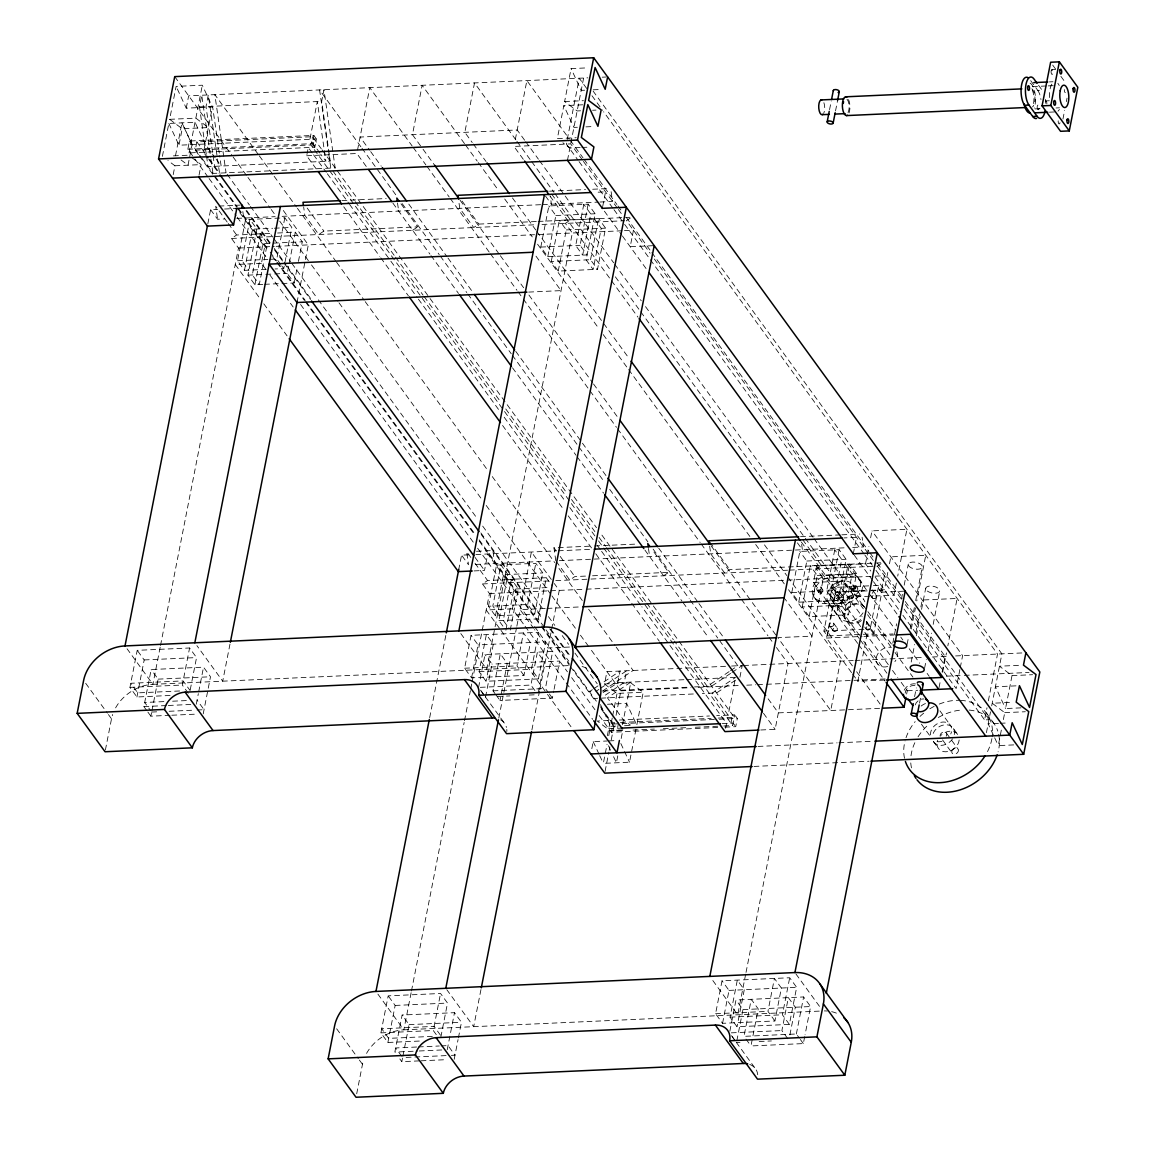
<?xml version="1.0" encoding="UTF-8"?>
<svg xmlns="http://www.w3.org/2000/svg" width="1155" height="1155" viewBox="0 0 1155 1155"><rect width="100%" height="100%" fill="white"/><g stroke="black" fill="none" stroke-linecap="round" stroke-linejoin="round"><path stroke-width="0.75" stroke-dasharray="5 3.75" d="M162.393 156.358L168.847 123.441L195.036 122.257L205.157 144.029L215.148 157.787M169.655 119.326L195.845 118.142L208.391 127.57L182.201 128.739L169.655 119.326L176.123 86.394L202.313 85.21L212.419 106.982L186.244 108.166L176.123 86.394M175.488 155.781L181.941 122.849L192.235 144.606M173.207 174.607L174.939 165.786L167.966 160.545M190.445 152.85L314.824 147.248L316.441 139.019L178.967 145.212L182.201 128.739M186.244 108.166L188.655 95.822L587.837 77.833M208.059 177.105L187.832 149.255L189.449 141.026L313.828 135.409L316.441 139.019M195.036 122.257L188.583 155.189L172.211 155.925M195.845 118.142L202.313 85.21M206.283 154.322L199.469 106.866L201.75 95.23L210.686 157.412M198.429 154.525L195.253 150.15L196.87 141.921L312.514 136.709L321.249 148.735M199.035 175.185L201.114 164.602L191.369 157.282M207.828 223.781L210.6 209.661L217.761 209.329M105.394 750.014L111.515 718.829A38.144 29.871 -36 0 1 112.656 714.512M170.088 695.483L136.925 696.985L129.952 687.384L137.214 650.337L189.579 647.984L196.552 657.585L189.637 692.856M136.925 696.985L144.187 659.938L137.214 650.337M146.873 710.686L143.884 706.586L151.161 669.539L203.525 667.171L210.499 676.772L203.237 713.819M160.17 647.233L152.893 684.323A38.144 29.871 -36 0 0 115.067 708.852M160.516 645.472L238.479 248.051L231.505 238.45L236.616 235.014L262.791 233.83L257.695 237.266M266.285 269.36L244.456 270.357L237.497 260.756L245.567 219.594L284.837 217.819L291.811 227.42L283.74 268.581L275.005 268.971M170.059 715.306L150.857 716.172L151.55 712.649M151.897 710.888L158.134 679.14L151.161 669.539M244.456 270.357L252.541 229.195L272.609 228.286M262.777 284.39L254.923 284.751L247.95 275.15L256.901 228.993L249.928 219.392L241.857 260.554L248.83 270.155M254.923 284.751L262.993 243.59L302.278 241.814L297.903 264.105M265.664 269.144L261.434 263.326L264.668 246.867L238.767 211.221M188.294 693.245L182.317 685.031L189.579 647.984M280.752 264.466L276.767 258.98L284.837 217.819M196.263 704.218L198.342 693.635M198.689 691.874L203.525 667.171M316.196 168.89L306.667 155.766L308.284 147.537L312.514 153.37M594.897 535.92L310.897 144.953L312.514 136.709M314.824 147.248L312.211 143.653L313.828 135.409M264.524 284.318L294.193 282.975L287.22 273.374L295.305 232.227L273.879 233.18M312.644 147.349L314.261 139.12M206.528 156.084L208.044 166.623L330.243 161.123L321.668 101.366L323.949 89.729L332.871 151.911M294.193 282.975L297.557 265.823M229.989 644.086L222.713 681.176L196.899 645.631M297.008 302.523L308.313 244.903L282.412 209.257M357.53 150.049L369.773 87.665L412.133 145.963M515.318 139.51L526.882 80.576L569.242 138.889M429.674 717.659L445.96 634.644M458.651 569.978L461.567 555.151L474.099 554.588M356.693 1093.785L362.482 1064.318A38.144 29.871 -36 0 1 363.623 1060.016M419.308 1041.059L387.878 1042.474L380.905 1032.888L388.181 995.841L440.546 993.488L447.519 1003.074L440.604 1038.359M582.669 104.802L563.813 105.654L557.345 138.571L576.215 137.719M580.59 110.793L577.154 110.952L564.622 101.525L571.075 68.607L588.227 67.827M588.155 204.161L580.084 245.322L587.058 254.923L547.773 256.684L540.8 247.083L548.87 205.936L588.155 204.161L595.128 213.762L586.177 259.918L593.15 269.505L601.221 228.358L594.248 218.757M387.878 1042.474L395.154 1005.442L388.181 995.841M523.951 675.473L516.992 665.872L523.446 632.94L530.419 642.541L523.951 675.473L471.587 677.826L464.613 668.225L471.081 635.308L538.721 632.261L531.459 669.294L538.418 678.895L486.053 681.262L479.08 671.661L486.356 634.615L493.315 644.216L486.053 681.262M474.041 570.917L484.508 570.44L487.742 553.981L515.635 592.356L512.401 608.829L524.024 624.826M547.773 256.684L555.844 215.523L548.87 205.936M567.466 160.343L583.622 78.02L585.729 80.937M458.405 1037.869L461.466 1022.276L454.493 1012.675L402.128 1015.028L394.851 1052.075L417.547 1051.05M551.253 261.492L559.338 220.331L598.608 218.555L605.581 228.156L597.51 269.317L558.226 271.079L551.253 261.492L590.537 259.716L597.51 269.317M471.587 677.826L478.04 644.894L471.081 635.308M411.122 992.737L403.846 1029.827A38.144 29.871 -36 0 0 365.341 1055.742M411.469 990.961L464.151 722.481M464.498 720.72L470.388 690.69M470.735 688.929L471.774 683.63M472.121 681.854L489.446 593.54L482.472 583.939L487.569 580.517L513.758 579.334L508.662 582.77M488.45 606.245L496.535 565.098L535.805 563.322L542.778 572.923L534.707 614.085L495.423 615.846L488.45 606.245L527.734 604.484L534.707 614.085M419.279 1060.882L401.825 1061.676L402.518 1058.153M402.864 1056.377L409.087 1024.629L402.128 1015.028M558.226 271.079L566.311 229.917L559.338 220.331M478.56 687.427L485.013 654.495L552.668 651.449L545.391 688.495L548.38 692.61M495.423 615.846L503.508 574.685L542.778 572.923M502.901 626.126L498.917 620.639L507.868 574.497L500.895 564.896L492.824 606.057L499.797 615.644M485.533 697.028L491.987 664.096L485.013 654.495M495.019 693.592L493.026 690.849L500.288 653.817L507.262 663.403L500 700.45L552.364 698.096L553.75 691.037M505.89 630.24L513.961 589.079L549.751 587.476M510.25 630.053L518.321 588.891L511.347 579.29L503.277 620.452L509.254 628.681M436.272 1034.635L433.284 1030.52L440.546 993.488M498.816 718.049L516.487 627.959M516.834 626.198L531.387 552.003L551.31 579.435M590.537 259.716L598.608 218.555M602.65 206.687L605.552 191.86L594.767 192.351M527.734 604.484L535.805 563.322M447.23 1049.722L454.493 1012.675M544.164 627.107L538.187 618.878L546.272 577.717L506.987 579.492M454.189 1059.323L458.059 1039.601M534.909 690.546L530.925 685.059L537.393 652.142L544.366 661.743L538.244 692.928M538.418 678.895L545.694 641.848L478.04 644.894M480.956 989.59L473.68 1026.679L446.826 989.705M531.892 729.931L539.515 691.08M539.861 689.318L559.265 590.393L554.299 583.549M554.097 689.275L559.641 661.05L491.987 664.096M591.822 748.671L593.208 741.611L607.169 740.99M607.458 704.261L626.66 703.395L636.78 725.167L643.234 692.235L617.044 693.419L604.513 683.991L606.938 671.647L726.206 666.276M607.342 735.735L610.331 720.446L597.251 721.038L609.782 730.465L622.877 729.873L620.841 740.268M603.127 692.538L617.737 682.692L620.033 671.055L599.618 684.785M635.972 729.281L629.504 762.199L603.329 763.383L607.068 744.325M608.757 735.663L609.782 730.465M615.832 726.105L610.591 726.336L612.294 717.674M612.626 715.941L617.044 693.419M717.688 727.491L611.341 732.284L612.944 724.041L600.34 706.687M605.076 771.41L608.844 752.136M609.19 750.389L609.883 746.881M611.255 739.879L614.691 722.366M616.063 715.364L620.87 690.834L589.988 648.316M622.343 730.538L617.015 730.783L618.618 722.554M622.458 724.791L630.832 682.114L607.443 697.851L623.426 719.854L630.399 725.095M617.781 755.861L616.409 762.791L612.8 755.024M829.564 109.638L831.282 100.904M835.527 110.952L837.577 100.471M725.585 728.314L726.553 723.377L641.834 606.75M734.898 680.829L728.17 715.133L712.187 693.13L735.576 677.393M730.913 723.174L732.53 714.945M739.936 677.191L742.217 665.554L727.982 666.19M723.766 725.975L732.66 725.571L734.71 714.844L716.692 715.652M724.892 727.159L735.721 726.668L737.323 718.439L734.71 714.844M839.122 549.665L831.037 590.811L838.01 600.412L798.74 602.188L791.767 592.587L799.838 551.426L839.122 549.665L846.095 559.251L837.13 605.408L844.103 615.009L852.188 573.847L845.215 564.246M774.918 1020.962L767.945 1011.376L774.413 978.444L781.386 988.045L774.918 1020.962L722.554 1023.33L715.58 1013.729L722.034 980.797L789.688 977.751L796.661 987.352L789.385 1024.398L737.02 1026.752L730.047 1017.151L737.309 980.119L744.282 989.705L737.02 1026.752M798.74 602.188L806.811 561.027L799.838 551.426M760.784 729.989L775.12 729.339L788.042 663.49L776.405 647.45M802.22 606.981L810.305 565.82L849.575 564.059L856.548 573.66L848.477 614.807L809.193 616.582L802.22 606.981L841.504 605.22L848.477 614.807M722.554 1023.33L729.007 990.398L722.034 980.797M857.674 643.378L813.423 582.452L816.643 565.993L865.528 563.784L870.798 571.046M809.193 616.582L817.264 575.421L810.305 565.82M729.859 1031.184L735.98 999.999L803.62 996.953L810.593 1006.539L805.064 1034.764M745.682 974.156L737.713 1014.783L711.884 979.238M746.029 972.394L823.298 578.511L816.34 568.91L821.436 565.474L801.57 538.115M736.832 1040.785L742.954 1009.6L735.98 999.999M873.397 585.643L878.738 585.412L882.218 590.205L873.671 633.835L827.399 635.914L823.919 631.121L832.481 587.491L871.621 585.729M851.567 672.614L826.475 638.065L835.513 591.966L866.943 590.552M827.399 635.914L835.96 592.284L832.481 587.491M804.717 1036.526L803.331 1043.586L750.967 1045.954L758.229 1008.907L751.255 999.306L743.993 1036.353L796.358 1033.985L799.347 1038.1M869.542 596.24L841.605 597.496L848.073 564.578L868.098 592.14M841.504 605.22L849.575 564.059M853.285 553.823L856.519 537.364L843.944 537.927M865.528 563.784L868.935 546.459M870.625 537.797L871.982 530.867L906.906 529.293L897.724 576.085M789.385 1024.398L782.411 1014.797L789.688 977.751M787.869 1038.793L781.892 1030.563L788.345 997.631L795.319 1007.232L789.197 1038.432M884.586 680.05L857.847 681.248L866.885 635.149L893.075 633.965M873.671 633.835L870.177 629.027L878.738 585.412M796.358 1033.985L803.62 996.953M887.791 572.432L884.398 589.757L868.69 590.465M889.494 563.77L890.851 556.84L925.761 555.266L916.81 600.918M896.367 583.015L893.984 595.143L871.289 596.168M892.801 643.118L896.598 623.801M901.42 599.228L902.445 593.959M904.177 585.181L908.306 564.102M907.094 644.461L908.48 637.43M910.198 628.652L914.341 607.573M915.713 600.557L922.253 567.192A7.147 3.407 11.1 0 0 912.667 562.052A7.147 3.407 11.1 0 0 910.92 567.697A7.147 3.407 11.1 0 0 922.253 567.192M911.295 629.013L915.439 607.949M915.771 632.954L919.51 613.883M920.867 606.952L922.224 600.023L957.134 598.449L947.836 645.862M911.223 662.032L914.659 644.476M916.391 635.683L920.174 616.366M921.56 609.349L925.689 588.27M906.632 694.04L907.281 690.748L898.85 679.154M914.601 696.624L916.319 687.889M924.577 668.269L926.296 659.491M928.014 650.713L931.464 633.142M933.182 624.364L939.737 590.999M919.524 703.178L920.564 697.938M939.044 687.6L940.401 680.67M942.105 672.008L945.151 656.415L902.806 598.102M942.668 672.21L946.465 652.893M1062.947 119.081L1064.65 110.346M1066.368 101.626L1067.047 98.132M959.892 669.496L956.152 688.553L900.077 611.356M960.238 667.749L962.62 655.621L871.982 530.867M905.318 604.541L988.969 719.709L984.609 719.912L986.991 707.77M988.348 700.84L997.53 654.048L603.603 111.746M986.428 732.645L990.514 711.827M991.697 705.849L1001.89 653.86L593.15 91.144M1013.715 744.903L998.281 745.596L1001.688 728.271M1003.377 719.594L1004.735 712.664L992.203 703.251L1012.776 702.312M1020.977 707.856L1005.543 708.549L1012.011 675.632L999.465 666.204L1021.756 665.193M954.261 734.58L954.492 733.569A11.925 9.341 -36 0 0 944.371 724.864A11.925 9.341 -36 0 0 932.374 736.558M400.987 203.829L417.72 226.856L323.891 231.087L318.794 234.523L304.848 215.321L303.678 207.178M412.624 230.293L417.72 226.856M536.324 221.515L478.82 224.099L473.723 227.535L459.777 208.348L458.376 198.573M630.298 218.078L626.472 220.663L650.121 253.219M585.484 576.1L574.858 576.576L569.762 580.012L556.811 562.196M663.591 575.782L668.687 572.36L651.954 549.318M880.731 562.803L729.787 569.603L724.69 573.039L710.744 553.837L709.343 544.063M592.342 689.694L589.425 691.657L592.688 691.513M593.8 688.712L598.16 685.767M595.966 691.354L598.882 689.405M600.34 688.423L626.573 670.766L624.292 682.403L603.82 696.176M602.52 691.065L633.113 670.463L616.178 647.147M789.385 570.122L877.439 566.152L882.536 562.716M729.108 671.633L707.25 686.344L674.376 641.097M730.566 670.651L737.857 665.742L718.8 639.509M730.566 673.394L711.624 686.157L692.047 687.037M732.025 672.412L742.217 665.554M735.547 680.151L716.548 692.942L702.312 693.577M602.231 77.183L605.826 77.024M199.469 106.866L321.668 101.366M584.632 90.22L581.196 90.379L571.075 68.607M593.194 89.83L601.769 89.44M1051.902 69.632L1055.396 69.473M564.622 101.525L583.477 100.687M1049.462 81.904L1052.956 81.745M1032.483 86.596L1046.459 85.961M1048.206 85.889L1055.179 85.571M592.587 110.259L596.023 110.1M1030.693 80.648L1037.782 90.408L1042.142 90.206L1038.1 84.633M1045.809 100.904L1049.303 100.745M577.356 127.267L573.934 127.411L563.813 105.654M585.932 126.877L594.507 126.487M1035.039 108.902L1040.28 108.671M1055.988 107.964L1059.482 107.805M187.832 149.255L312.211 143.653M195.253 150.15L310.897 144.953M1049.491 112.179L1056.464 111.862M306.667 155.766L356.852 153.514L367.449 168.096M174.939 165.786L201.114 164.602M580.171 147.537L569.891 147.999L562.918 142.758M581.889 147.45L588.747 147.147M202.053 158.365L212.982 173.409L335.167 167.908L333.131 153.687M218.974 206.081L240.24 205.114M341.923 200.537L386.189 198.545M549.563 191.181L585.498 189.564M592.688 189.247L608.858 188.51M224.561 209.026L236.775 208.478M210.6 209.661L217.573 219.248L224.546 218.945M236.775 218.382L275.179 216.664M282.152 216.346L540.641 204.695M542.446 204.623L598.146 202.111M599.95 202.024L612.525 201.461L611.125 191.687M274.356 228.214L291.811 227.42M555.844 215.523L595.128 213.762M256.02 233.989L272.609 233.238M538.129 221.428L629.778 217.299M231.505 238.45L534.823 224.792M542.013 224.46L624.667 220.735M566.311 229.917L605.581 228.156M238.479 248.051L274.284 246.434M276.074 246.347L622.66 230.74M624.451 230.654L633.445 230.249L630.211 246.722L654.206 245.64M237.497 260.756L267.845 259.384M269.635 259.312L276.767 258.98M540.8 247.083L580.084 245.322M261.434 263.326L235.245 264.509L259.572 297.99M247.95 275.15L264.538 274.399M265.809 274.341L273.259 274.009M274.731 273.937L287.22 273.374M528.701 292.085L561.041 290.627L535.213 255.082M476.481 551.282L492.853 550.545L494.715 563.568M555.815 560.825L553.938 547.788L592.89 546.041M594.666 545.954L637.156 544.048M800.516 536.685L840.06 534.895M841.851 534.823L859.825 534.014M475.889 554.515L556.537 550.877M558.327 550.791L592.457 549.26M475.514 564.434L554.068 560.897M559.352 560.666L845.518 547.773M852.708 547.441L863.492 546.965L862.092 537.191M806.811 561.027L846.095 559.251M592.558 575.782L668.687 572.36M482.472 583.939L552.307 580.806M555.786 580.647L589.238 579.131M590.999 579.059L787.58 570.209M817.264 575.421L856.548 573.66M828.814 575.219L849.084 574.309A15.073 11.795 -36 0 1 860.504 586.61A15.073 11.795 -36 0 1 844.146 600.311L823.717 601.235A15.073 11.795 -36 0 1 812.485 588.848A15.073 11.795 -36 0 1 828.814 575.219L830.561 577.63L850.831 576.706A15.073 11.795 -36 0 1 862.236 589.021A15.073 11.795 -36 0 1 845.879 602.722L825.464 603.632A15.073 11.795 -36 0 1 814.217 591.245A15.073 11.795 -36 0 1 830.561 577.63M489.446 593.54L584.416 589.267M586.22 589.18L873.628 576.244M875.418 576.157L884.398 575.753L881.178 592.212L905.174 591.129M813.423 582.452L844.839 581.037L814.087 538.706M791.767 592.587L831.037 590.811M835.96 592.284L882.218 590.205M512.401 608.829L486.212 610.013L499.942 628.912M545.232 608.497L520.082 609.638L533.509 628.118M547.022 608.411L581.153 606.88M498.917 620.639L538.187 618.878M144.187 659.938L196.552 657.585M823.919 631.121L870.177 629.027M569.516 647.045L547.961 648.013L534.534 629.533M826.475 638.065L862.121 636.448M863.911 636.376L894.215 635.005M158.134 679.14L210.499 676.772M464.613 668.225L516.992 665.872M568.303 665.612L152.893 684.323L127.064 648.778M129.952 687.384L182.317 685.031M479.08 671.661L531.459 669.294M179.617 690.979L137.719 692.87L130.76 683.269L183.125 680.916L190.099 690.502M743.589 665.497L853.271 660.544M855.075 660.472L924.217 657.354M932.388 656.993L948.645 656.257M955.633 655.939L1024.182 652.849M163.894 701.605L144.693 702.457L150.67 710.686M172.629 701.201L188.337 700.493M480.307 687.341L530.925 685.059M617.737 682.692L684.785 679.674M686.561 679.602L734.594 677.436M604.513 683.991L630.702 682.822L643.234 692.235M143.884 706.586L166.58 705.561M168.327 705.474L194.516 704.305M493.026 690.849L545.391 688.495M603.083 691.037L690.271 687.11M151.666 712.058L158.654 711.74M169.121 711.278L195.311 710.094M197.057 710.022L204.045 709.704L197.072 700.103M497.747 696.465L509.961 695.916M529.178 695.05L537.898 694.66M620.87 690.834L691.008 687.687M698.198 687.355L739.547 685.493M746.751 685.175L755.731 684.771M757.536 684.684L764.726 684.366M766.53 684.28L885.192 678.938M946.335 676.18L962.519 675.458M964.309 675.372L1029.047 672.455M1012.011 675.632L1032.584 674.693M171.806 715.234L197.996 714.05M594.349 698.443L597.626 698.299M600.903 698.154L695.195 693.895M907.281 690.748L917.749 690.286M1016.01 685.853L995.437 686.777L1005.543 708.549M619.354 720.041L709.473 715.985M879.605 708.318L778.355 712.88L766.703 696.84M620.408 722.467L711.148 718.381M718.266 718.064L734.277 717.342L600.282 532.874M612.944 724.041L620.163 723.723M621.968 723.636L717.5 719.334M719.305 719.262L737.323 718.439M624.552 725.715L631.54 725.398M608.714 728.675L621.809 728.083M722.279 723.564L733.093 723.073L735.721 726.668M1004.735 712.664L1025.322 711.74M633.027 730.061L654.38 729.094M663.273 728.704L686.402 727.664M695.296 727.26L721.99 726.047M608.916 740.904L615.904 740.6M998.454 723.362L988.16 723.824L993.95 736.269M1000.172 723.29L1008.734 722.9M758.012 746.433L837.13 742.867M838.92 742.781L873.093 741.25M753.97 766.429L869.051 761.246M395.154 1005.442L447.519 1003.074M729.007 990.398L796.661 987.352M409.087 1024.629L461.466 1022.276M742.954 1009.6L810.593 1006.539M715.58 1013.729L767.945 1011.376M819.27 1011.116L403.846 1029.827L376.992 992.852M380.905 1032.888L433.284 1030.52M730.047 1017.151L782.411 1014.797M432.331 1036.396L388.686 1038.359L381.713 1028.773L434.092 1026.405L441.066 1036.006M416.609 1047.022L395.66 1047.96L401.637 1056.19M418.355 1046.935L439.304 1045.997M441.051 1045.91L448.039 1045.607L454.998 1055.194L448.025 1055.511M731.274 1032.844L781.892 1030.563M419.294 1050.978L445.484 1049.794M406.127 1057.403L446.278 1055.598M736.486 1042.517L739.98 1042.359M759.182 1041.492L771.41 1040.944M421.026 1060.81L447.216 1059.626M181.061 159.968L188.02 165.194L192.062 144.62L181.941 122.849M610.331 720.446L615.904 724.633M1052.681 65.055L1055.757 69.3M1060.896 76.36L1066.022 83.42M586.682 88.444L579.261 78.222L566.34 144.072L578.005 160.126M591.966 95.721L602.578 110.331M986.226 712.866L993.199 722.467M570.296 140.347L583.001 157.845M584.069 159.303L616.885 204.493M617.954 205.951L622.184 211.784M626.429 217.616L650.785 251.14M651.839 252.599L868.921 551.455M869.975 552.913L873.151 557.288M877.381 563.106L901.737 596.644M582.351 159.91L570.7 143.884L513.961 146.44L523.504 159.578M583.405 161.368L617.29 208.016M618.344 209.474L622.588 215.306M654.351 259.052L869.311 554.977M870.379 556.436L873.555 560.81M877.439 566.152L901.088 598.709M579.045 161.57L612.987 208.304M613.984 209.676L623.599 222.901M624.653 224.359L864.287 554.27M864.951 555.18L872.357 565.373M875.952 570.325L899.889 603.285M904.134 609.118L984.609 719.912M875.014 576.85L899.254 610.215M604.397 211.177L621.953 235.346M622.531 236.154L646.887 269.678M854.325 555.252L872.906 580.835M873.498 581.644L897.854 615.182M872.877 590.422L876.356 595.215M859.161 578.857L860.894 581.254M870.841 595.72L872.574 598.131M869.152 593.583L895.486 629.865M900.756 637.112L902.864 640.014M909.187 648.72L919.726 663.23M927.104 673.379L929.212 676.281M849.084 574.309L850.831 576.706M855.754 585.527L857.486 587.938M852.895 584.69L863.363 599.084M851.971 588.444L853.718 590.84M953.481 728.675L958.145 735.1A11.925 9.341 -36 0 0 940.95 735.345M891.4 644.028L864.214 606.592A11.449 8.966 -36 0 0 849.401 607.256A11.449 8.966 -36 0 0 846.658 621.231L859.205 638.498M939.953 710.874L949.915 724.575M849.459 586.697L863.406 605.899M524.615 140.188L517.195 129.966L360.086 137.055L369.614 150.164M525.684 141.646L538.403 159.173M539.457 160.632L613.68 262.806M614.749 264.264L641.256 300.762M645.501 306.609L813.033 537.248M845.402 584.156L863.348 608.858M867.564 614.677L890.794 646.656M895.01 652.46L912.955 677.177M866.669 621.635L870.163 626.429M515.809 139.798L474.517 82.943L464.83 132.334L472.236 142.541M516.877 141.257L530.636 160.198M531.69 161.657L553.938 192.279M554.992 193.737L611.111 270.992M615.355 276.825L639.711 310.363M640.765 311.821L862.078 616.496M866.308 622.328L890.664 655.852M946.436 733.122L950.666 738.94M951.72 740.398L958.073 749.147M551.642 194.069L570.469 219.97L565.373 223.406L572.346 233.007L486.746 669.294L459.892 632.319M839.642 591.836L843.121 596.644M864.763 627.078L866.495 629.475M844.146 600.311L845.879 602.722M550.011 196.061L610.461 279.279M611.515 280.737L638.022 317.221M801.325 542.027L841.605 597.496M816.643 565.993L860.908 626.92M864.792 632.276L888.311 664.645M892.526 670.449L897.796 677.696M942.552 739.922L952.081 753.031M835.989 594.897L839.468 599.69M545.449 195.989L551.426 204.218L550.256 196.076M797.412 542.864L802.393 549.708L801.224 541.565M830.979 596.182L859.479 635.423M863.709 641.227L886.925 673.206M832.279 601.033L846.225 620.221M860.244 639.942L878.031 664.414M921.401 724.127L930.367 736.471M933.384 741.452L938.062 747.891M820.772 587.029L822.519 589.44M828.842 603.04L839.295 617.434M858.728 644.837L885.077 681.104M817.119 590.09L818.866 592.486M823.717 601.235L825.464 603.632M833.506 623.123L836.985 627.916M813.77 596.644L815.517 599.041M829.853 626.169L833.333 630.977M473.29 144L485.995 161.483M512.474 197.938L535.776 230.004M536.83 231.462L628.955 358.295M764.495 544.886L786.743 575.508M787.797 576.966L852.39 665.886M856.62 671.719L880.976 705.243M852.607 674.044L857.847 681.248M464.498 143.61L422.138 85.297L412.451 134.687L421.979 147.811M465.566 145.068L477.203 161.108M478.271 162.566L498.382 190.257M504.735 199.007L532.267 236.905M537.566 244.196L598.983 328.756M603.213 334.589L627.569 368.113M628.638 369.571L750.404 537.219M755.702 544.51L784.288 583.867M788.533 589.7L840.421 661.122L830.734 710.513L777.777 637.632L811.994 636.131L785.155 599.156M462.087 201.071L478.82 224.099M709.921 542.244L729.787 569.603M423.048 149.269L434.684 165.309M460.109 200.291L499.292 254.23M500.346 255.688L523.634 287.754M528.932 295.045L592.472 382.522M593.526 383.98L617.882 417.504M711.076 545.795L751.313 601.178M752.367 602.636L776.723 636.174M413.187 147.421L425.892 164.92M426.96 166.378L449.194 197M450.248 198.458L489.431 252.396M490.485 253.84L516.964 290.295M518.018 291.753L522.262 297.586M523.316 299.044L588.963 389.423M590.032 390.881L616.496 427.321M617.564 428.779L700.161 542.489M701.215 543.947L740.398 597.886M741.452 599.344L767.931 635.784M768.985 637.242L772.161 641.617M370.668 151.623L381.265 166.205M408.798 204.103L446.913 256.583M447.967 258.041L473.391 293.038M515.751 351.351L581.398 441.73M582.452 443.188L606.808 476.712M658.697 548.149L697.88 602.087M698.934 603.545L724.358 638.527M360.88 146.772L319.589 89.917L328.511 152.114M361.948 148.23L396.887 196.336M402.185 203.626L439.247 254.649M440.3 256.107L466.779 292.547M467.833 294.005L511.246 353.776M512.315 355.235L577.962 445.628M579.016 447.086L604.44 482.068M609.725 489.359L647.854 541.839M653.138 549.13L689.145 598.694M690.214 600.152L717.746 638.051M392.859 203.078L429.92 254.1M430.974 255.558L458.506 293.457M512.517 367.81L576.056 455.272M577.11 456.73L603.589 493.185M644.88 550.04L681.941 601.062M682.995 602.52L708.419 637.502M763.484 713.299L775.12 729.339M322.057 149.847L596.514 527.691M319.892 153.066L309.901 139.307L317.307 101.568L325.883 161.31L320.888 154.438M332.929 171.027L354.137 200.219M355.206 201.677L394.433 255.688M395.501 257.146L423.062 295.103M424.13 296.561L500.476 401.68M505.775 408.971L567.278 493.647M571.523 499.494L594.854 531.603M599.099 537.436L605.451 546.2M606.519 547.658L645.746 601.683M646.814 603.141L673.322 639.639M598.55 540.944L732.66 725.571M313.568 154.828L326.288 172.326M327.341 173.784L348.521 202.934M349.575 204.392L389.812 259.788M390.881 261.247L417.345 297.701M418.413 299.145L499.942 411.397M504.186 417.229L565.604 501.79M569.834 507.623L593.136 539.688M597.366 545.521L600.542 549.896M601.596 551.354L640.78 605.292M343.728 206.803L379.735 256.367M380.789 257.825L408.321 295.723M502.569 425.459L563.986 510.019M568.217 515.852L591.519 547.918M595.749 553.75L630.702 601.856M631.756 603.314L659.288 641.213M307.158 208.044L323.891 231.087M553.938 547.788L556.031 550.675M560.218 556.421L574.858 576.576M258.258 154.409L214.844 94.638L226.062 172.817M259.326 155.867L273.085 174.809M274.139 176.267L296.387 206.889M297.441 208.348L335.556 260.828M336.625 262.286L364.157 300.185M365.211 301.643L488.045 470.749M492.275 476.582L554.761 562.586M558.991 568.419L582.293 600.499M588.646 609.234L615.11 645.688M295.305 232.227L302.278 241.814M546.272 577.717L552.234 585.946M174.723 76.62L232.083 155.593M233.137 157.051L246.896 175.993M247.964 177.451L270.198 208.073M271.252 209.531L275.496 215.35M279.727 221.183L310.435 263.47M311.489 264.928L337.967 301.368M339.021 302.827L481.981 499.624M486.212 505.457L550.805 594.377M551.873 595.836L576.23 629.374M580.46 635.207L588.935 646.858M216.144 159.159L221.139 166.031L219.623 155.492M227.131 174.275L249.393 204.94M250.462 206.399L272.724 237.049M273.793 238.507L290.757 261.867M291.811 263.326L317.264 298.365M318.318 299.824L477.39 518.797M482.689 526.102L544.193 610.778M548.437 616.611L554.79 625.375M562.225 635.597L568.578 644.346M574.945 653.109L597.207 683.76M196.87 141.921L208.521 157.975M209.589 159.433L219.522 173.12L208.304 94.927L206.009 106.578L212.823 154.019M246.665 210.484L273.158 246.968M274.226 248.426L285.877 264.466M286.945 265.924L311.316 299.477M480.87 532.903L542.33 617.506M550.805 629.186L569.877 655.448M207.683 157.961L203.54 152.258L212.563 106.274L219.378 153.731M208.723 159.39L219.089 173.654M246.058 210.802L270.212 244.052M274.457 249.884L282.932 261.564M284 263.022L310.507 299.506M481.187 534.491L542.359 618.705M549.78 628.912L569.906 656.632M281.748 265.838L283.74 268.581M546.026 629.908L568.751 661.194M795.954 973.983L819.718 1006.684M189.449 141.026L201.057 156.993M215.09 176.325L237.367 206.99M238.421 208.449L269.173 250.779M270.241 252.238L276.608 261.001M277.662 262.459L305.238 300.416M306.292 301.874L474.893 533.985M479.137 539.833L540.641 624.509M541.709 625.967L569.271 663.923M573.515 669.756L596.355 701.186M199.483 155.997L213.271 174.954M214.325 176.412L236.573 207.048M237.641 208.506L268.364 250.823M272.609 256.655L275.785 261.03M276.853 262.488L304.4 300.416M305.454 301.874L475.008 535.299M479.253 541.132L540.713 625.75M541.767 627.208L569.328 665.136M570.382 666.594L595.821 701.605M601.12 708.896L617.015 730.783M209.098 178.534L236.111 215.711M237.15 217.154L266.661 257.782M300.589 304.487L473.391 542.374M477.636 548.206L533.509 625.129M534.563 626.588L567.408 671.806M571.638 677.639L594.955 709.719M599.185 715.551L611.341 732.284M269.895 274.977L293.153 306.999M474.994 557.345L484.508 570.44M525.077 626.27L592.674 719.334M227.203 222.063L215.696 206.225L217.573 219.248M228.242 223.493L236.616 235.014M470.85 557.475L466.663 551.715L468.526 564.752L461.567 555.151M475.023 563.236L487.569 580.517M549.376 693.982L552.364 698.096M800.343 1039.471L803.331 1043.586M263.802 303.808L287.061 335.831M500.996 630.37L546.416 692.885M547.484 694.343L572.822 729.238M496.015 694.964L500 700.45M745.986 1039.096L750.967 1045.954M480.552 690.17L484.537 695.657M731.519 1035.66L735.504 1041.146M481.159 691.109L484.263 695.368M485.288 696.797L504.923 723.81M732.126 1036.598L735.23 1040.872M736.255 1042.286L755.875 1069.299M147.869 712.058L150.857 716.172M399.832 1058.933L401.825 1061.676M85.687 683.284L107.386 713.14M108.411 714.555L111.515 718.829M336.654 1028.773L358.339 1058.63M359.378 1060.059L362.482 1064.318M994.672 737.814L998.281 745.596M620.841 743.546L629.504 762.199M600.47 704.579L610.591 726.336M608.468 745.697L612.078 753.464M593.208 741.611L598.983 754.056M599.705 755.615L603.329 763.383M168.847 123.441L178.967 145.212M648.475 548.452L649.644 556.595M397.508 202.948L398.677 211.091M328.771 153.889L330.806 168.096M242.824 211.553L243.748 218.078M213.083 155.781L214.599 166.334M210.932 159.188L212.982 173.409M904.192 690.17A9.399 7.363 -36 0 1 915.843 683.962M915.222 704.897A7.435 5.818 -36 0 1 923.885 698.919M905.159 693.144A7.435 5.818 -36 0 1 915.771 685.825M860.72 619.571A11.204 8.778 -36 0 1 845.734 619.629A11.204 8.778 -36 0 1 850.484 605.408A11.204 8.778 -36 0 1 864.647 607.819M866.279 621.318A2.382 1.862 -36 0 1 866.106 624.537M863.045 612.829A15.131 11.853 -36 0 1 841.028 619.123A15.131 11.853 -36 0 1 844.363 598.68A15.131 11.853 -36 0 1 864.85 601.813M872.039 589.887A2.382 1.862 -36 0 1 872.141 593.338M896.843 651.752A11.449 8.966 -36 0 1 894.908 661.627M887.646 666.522A11.449 8.966 -36 0 1 876.327 657.57A11.449 8.966 -36 0 1 891.386 647.435M861.471 620.567A11.449 8.966 -36 0 1 846.658 621.231M1032.296 90.061A11.204 4.49 87.4 0 1 1032.873 105.899M1060.016 122.719A2.382 0.953 87.4 0 1 1058.731 123.585A2.382 0.953 87.4 0 1 1058.269 120.322M1065.358 92.617A2.382 0.953 87.4 0 1 1064.333 89.614M1045.347 101.221A2.382 0.953 87.4 0 1 1046.416 101.409A2.382 0.953 87.4 0 1 1046.849 103.907M1030.116 83.16A15.131 6.064 87.4 0 1 1034.288 108.065M1049.563 97.54A15.131 6.064 87.4 0 1 1053.172 82.38M1057.836 83.304A15.131 6.064 87.4 0 1 1059.222 85.542M1059.366 109.451A15.131 6.064 87.4 0 1 1057.994 111.14M1031.848 88.805A9.399 3.768 87.4 0 1 1034.967 97.901A9.399 3.768 87.4 0 1 1032.498 106.939M848.579 99.59A9.399 3.768 87.4 0 1 849.055 112.872M823.89 102.708A7.435 2.974 87.4 0 1 823.775 113.147M847.005 99.301A7.435 2.974 87.4 0 1 849.127 106.116A7.435 2.974 87.4 0 1 847.582 113.031M1037.941 109.696A2.382 0.953 87.4 0 1 1037.334 105.971A2.382 0.953 87.4 0 1 1038.908 106.173A2.382 0.953 87.4 0 1 1038.432 109.768M1037.782 90.408A15.073 6.035 87.4 0 1 1040.973 99.575M1045.333 99.388A15.073 6.035 87.4 0 1 1045.694 103.3M998.671 734.32A47.687 37.335 -36 0 1 998.108 751.804M911.483 767.858A47.687 37.335 -36 0 1 910.761 762.791M910.992 755.76A47.687 37.335 -36 0 1 914.832 742.723M918.052 736.818A47.687 37.335 -36 0 1 928.23 724.849M938.293 717.515A47.687 37.335 -36 0 1 962.736 709.95M969.146 710.065A47.687 37.335 -36 0 1 997.79 731.101M960.585 700.349A47.687 37.335 -36 0 1 992.188 736.818M991.914 738.623A47.687 37.335 -36 0 1 986.846 752.843M904.509 758.272A47.687 37.335 -36 0 1 905.087 740.788M906.011 737.713A47.687 37.335 -36 0 1 915.164 721.601M919.958 716.461A47.687 37.335 -36 0 1 923.986 712.938M929.789 708.838A47.687 37.335 -36 0 1 936.026 705.46M939.246 704.074A47.687 37.335 -36 0 1 958.997 700.291M959.155 739.994A11.925 9.341 -36 0 1 945.728 751.79A11.925 9.341 -36 0 1 937.672 740.297M952.543 738.868A11.925 9.341 -36 0 1 941.065 745.365A11.925 9.341 -36 0 1 932.518 739.142M940.17 736.327A3.581 2.801 -36 0 1 943.245 732.097A3.581 2.801 -36 0 1 946.754 734.58L946.58 735.389A3.581 2.801 -36 0 1 946.19 736.168M824.324 1010.914A38.144 29.871 -36 0 1 827.312 1011.029M831.629 1011.665A38.144 29.871 -36 0 1 839.396 1014.581M749.725 1064.434A19.072 14.928 -36 0 1 757.767 1074.93M582.048 666.507A38.144 29.871 -36 0 1 587.245 668.442M500.62 719.796A19.072 14.928 -36 0 1 506.468 727.419M506.8 729.426A19.072 14.928 -36 0 1 506.828 731.519M930.511 734.912A11.449 8.966 -36 0 1 943.072 722.019A11.449 8.966 -36 0 1 950.753 734.003M941.975 741.308A11.449 8.966 -36 0 1 934.222 740.687M921.156 706.052A11.449 8.966 -36 0 1 926.353 703.28M260.38 233.786L252.31 274.948L259.283 284.549L267.354 243.387L260.38 233.786M583.795 204.363L575.71 245.51L582.683 255.111L590.768 213.949L583.795 204.363M834.747 549.852L826.677 591.014L833.65 600.614L841.721 559.453L834.747 549.852M952.904 749.277L952.326 749.985A3.581 2.801 -36 0 0 953.452 754.056A3.581 2.801 -36 0 0 958.116 751.674A3.581 2.801 -36 0 0 956.167 748.021L955.315 748.036A3.581 2.801 -36 0 0 952.904 749.277M836.595 598.29A9.399 7.363 -36 0 0 846.442 585.773A9.399 7.363 -36 0 0 831.528 586.451A9.399 7.363 -36 0 0 836.595 598.29M855.09 591.447A2.382 1.862 -36 0 0 857.732 588.357A2.382 1.862 -36 0 0 853.993 588.357A2.382 1.862 -36 0 0 855.09 591.447M820.281 593.02A2.382 1.862 -36 0 0 822.779 589.844A2.382 1.862 -36 0 0 818.996 590.017A2.382 1.862 -36 0 0 820.281 593.02M853.343 589.05A2.382 1.862 -36 0 0 855.985 585.96A2.382 1.862 -36 0 0 852.246 585.96A2.382 1.862 -36 0 0 853.343 589.05M818.549 590.624A2.382 1.862 -36 0 0 821.032 587.447A2.382 1.862 -36 0 0 817.264 587.621A2.382 1.862 -36 0 0 818.549 590.624M838.978 603.531A11.204 8.778 -36 0 0 850.701 588.631A11.204 8.778 -36 0 0 832.943 589.425A11.204 8.778 -36 0 0 838.978 603.531M873.96 598.738A2.382 1.862 -36 0 0 876.587 595.648A2.382 1.862 -36 0 0 872.848 595.634A2.382 1.862 -36 0 0 873.96 598.738M840.898 600.225A2.382 1.862 -36 0 0 843.395 597.048A2.382 1.862 -36 0 0 839.613 597.222A2.382 1.862 -36 0 0 840.898 600.225M867.925 630.009A2.382 1.862 -36 0 0 870.422 626.833A2.382 1.862 -36 0 0 866.64 627.006A2.382 1.862 -36 0 0 867.925 630.009M834.762 631.511A2.382 1.862 -36 0 0 837.26 628.334A2.382 1.862 -36 0 0 833.477 628.508A2.382 1.862 -36 0 0 834.762 631.511M837.404 595.431A2.382 1.862 -36 0 0 839.902 592.255A2.382 1.862 -36 0 0 836.119 592.428A2.382 1.862 -36 0 0 837.404 595.431M831.268 626.703A2.382 1.862 -36 0 0 833.766 623.541A2.382 1.862 -36 0 0 829.983 623.7A2.382 1.862 -36 0 0 831.268 626.703M837.548 606.938A15.131 11.853 -36 0 0 854.382 587.419A15.131 11.853 -36 0 0 830.69 587.245A15.131 11.853 -36 0 0 837.548 606.938M927.306 591.042A7.147 3.407 11.1 0 0 939.333 591.822A7.147 3.407 11.1 0 0 931.493 586.061A7.147 3.407 11.1 0 0 927.306 591.042M1051.267 70.397A2.382 0.953 87.4 0 0 1051.916 74.339A2.382 0.953 87.4 0 0 1052.912 71.278A2.382 0.953 87.4 0 0 1051.267 70.397"/><path stroke-width="1.5" d="M236.775 208.478L233.555 224.936L207.366 226.12L158.567 158.942L174.723 76.62L593.684 57.75L1039.832 671.965L1023.691 754.287L870.841 761.174M77.168 713.357L83.622 680.439A38.144 29.871 -36 0 1 125 645.934L543.962 627.064A38.144 29.871 -36 0 1 572.418 658.422L600.297 696.812L593.843 729.729L506.554 733.67L478.675 695.281A19.072 14.928 -36 0 0 464.44 679.602L185.132 692.177A19.072 14.928 -36 0 0 164.458 709.43L77.168 713.357L105.047 751.746L192.336 747.819A19.072 14.928 -36 0 1 213.025 730.566L492.333 717.991A19.072 14.928 -36 0 1 494.585 718.02M125 645.934L207.481 225.557M194.834 642.786L280.42 206.514M230.336 642.324L297.225 301.426M328.136 1058.861L334.589 1025.929A38.144 29.871 -36 0 1 375.967 991.438L794.929 972.568A38.144 29.871 -36 0 1 823.385 1003.912L851.264 1042.301L844.81 1075.233L757.521 1079.16L729.642 1040.771A19.072 14.928 -36 0 0 715.407 1025.091L436.099 1037.681A19.072 14.928 -36 0 0 415.41 1054.934L328.136 1058.861L356.014 1097.25L443.303 1093.323A19.072 14.928 -36 0 1 463.992 1076.07L743.3 1063.481A19.072 14.928 -36 0 1 747.704 1063.842M375.967 991.438L429.328 719.421M446.306 632.868L458.795 569.285M458.867 630.904L544.453 194.618M1023.691 754.287L577.529 140.073L593.684 57.75M607.617 76.937L605.206 89.296L595.085 67.524L588.617 100.456L601.163 109.869L597.929 126.328L587.808 104.571L581.355 137.488L593.901 146.916L591.476 159.26L172.514 178.13M445.787 988.29L498.469 719.81M543.962 627.064L626.328 207.25L602.318 208.333M481.303 987.814L531.545 731.707M593.843 729.729L565.95 691.34L572.418 658.422M575.306 647.811L654.206 245.64M619.398 740.442L616.972 752.786L593.728 720.792M827.168 121.853L829.232 111.371M831.629 99.157L833.333 90.422M833.13 123.166A3.046 1.458 11.1 0 0 829.03 120.972A3.046 1.458 11.1 0 0 828.294 123.383A3.046 1.458 11.1 0 0 833.13 123.166L835.181 112.699M837.577 100.471L839.295 91.75M709.82 976.394L795.42 540.121M794.929 972.568L877.295 552.74L853.285 553.823M844.81 1075.233L816.917 1036.843L823.385 1003.912M826.273 993.314L905.174 591.129M883.099 708.159L904.047 707.221L905.982 697.346M911.18 714.079L913.23 703.597M917.128 715.393A3.046 1.458 11.1 0 0 913.042 713.198A3.046 1.458 11.1 0 0 912.291 715.609A3.046 1.458 11.1 0 0 917.128 715.393L919.192 704.925M921.242 694.444L923.293 683.977M1042.07 105.856L1050.631 62.24L1059.352 61.836L1077.832 87.275L1069.27 130.905L1060.55 131.295L1042.07 105.856L1050.805 105.466L1069.27 130.905M1050.805 105.466L1059.352 61.836M1025.9 652.777L1023.474 665.121L1036.006 674.549L1029.553 707.466L1019.432 685.695L1016.198 702.168L1028.744 711.581L1022.291 744.513L1012.17 722.741L1009.744 735.085L874.884 741.164M1033.754 82.611L1047.715 81.976M845.807 96.803L1021.872 88.877M821.017 99.936L843.713 98.926M1028.167 77.746A15.073 6.035 87.4 0 0 1021.338 86.452A15.073 6.035 87.4 0 0 1024.572 105.278L1028.946 105.076L1037.103 116.309A15.073 6.035 87.4 0 0 1045.159 110.88M822.418 114.663L829.391 114.345M834.632 114.1L845.114 113.638M846.485 115.587L1026.145 107.502M1035.515 112.8L1047.744 112.252M1024.572 105.278L1032.729 116.496L1037.103 116.309M158.567 158.942L577.529 140.073M340.162 200.624L302.985 202.298L303.447 205.547M547.759 191.268L457.914 195.311L458.376 198.573M235.663 208.521L591.172 192.51M533.148 252.238L269.115 264.134L297.008 302.523L526.911 292.172M798.726 536.757L708.867 540.814L709.343 544.063M594.248 549.174L842.139 538.013M472.294 570.989L458.333 571.624L289.169 338.733M582.943 606.794L784.115 597.741M574.916 646.8L776.073 637.748M896.006 634.932L910.27 634.283L941.628 677.48L886.361 679.963M478.675 695.281L565.95 691.34M921.242 690.127L952.658 688.712M621.332 728.112L720.489 723.651M758.994 730.076L724.936 731.606L660.342 642.671M590.783 753.97L756.207 746.505M752.165 766.516L604.729 773.157L573.891 730.696M729.642 1040.771L816.917 1036.843M1037.075 83.247L1034.043 79.06A15.073 6.035 87.4 0 0 1025.986 84.488A15.073 6.035 87.4 0 0 1028.946 105.076M567.466 160.343L602.419 208.449M649.009 272.594L853.372 553.952M898.908 616.64L985.735 736.168M930.266 677.725L938.697 689.333M920.16 690.358L927.956 701.114M524.572 161.036L548.957 194.603M639.09 318.693L800.256 540.569M907.917 698.818L912.797 705.532M891.155 679.024L904.87 697.909M886.13 682.547L904.047 707.221M487.064 162.942L509.297 193.564M631.078 361.212L760.264 539.053M434.684 165.309L459.04 198.833M620.004 420.42L710.007 544.337M382.319 167.663L406.676 201.187M474.445 294.496L514.682 349.893M607.877 478.17L657.643 546.69M725.412 639.986L765.65 695.382M398.908 200.941L396.815 198.068L397.277 201.317M649.861 546.445L647.767 543.557L648.244 546.82M368.503 169.554L391.805 201.62M459.575 294.915L511.463 366.352M604.643 494.643L643.826 548.582M710.527 640.419L762.416 711.855M318.318 171.806L341.606 203.886M409.375 297.182L500.447 422.557M569.141 638.701L597.019 677.09M820.093 984.19L847.987 1022.579M220.114 175.084L243.979 207.929M311.561 300.964L479.065 531.574M599.561 697.461L621.809 728.083M198.689 176.96L233.555 224.936M295.261 309.901L473.94 555.887M464.44 679.602L492.333 717.991M715.407 1025.091L743.3 1063.481M185.132 692.177L213.025 730.566M436.099 1037.681L463.992 1076.07M164.458 709.43L192.336 747.819M415.41 1054.934L443.303 1093.323M241.886 205.041L242.348 208.304M917.763 684.684A9.399 7.363 -36 0 1 916.059 698.096A9.399 7.363 -36 0 1 903.369 694.372M925.53 699.251A7.435 5.818 -36 0 1 927.71 707.423A7.435 5.818 -36 0 1 918.167 711.422M917.33 683.038A3.046 1.458 11.1 0 1 921.502 682.143A3.046 1.458 11.1 0 1 922.123 684.756M894.244 641.704A7.147 3.407 11.1 0 1 905.029 643.162A7.147 3.407 11.1 0 1 903.484 648.157A7.147 3.407 11.1 0 1 893.234 644.966M1030.289 113.046A15.131 6.064 87.4 0 1 1024.037 103.835M847.452 115.283A9.399 3.768 87.4 0 1 842.385 106.159A9.399 3.768 87.4 0 1 846.803 97.136M823.14 114.128A7.435 2.974 87.4 0 1 818.794 108.353A7.435 2.974 87.4 0 1 821.797 99.922M843.28 103.43A7.435 2.974 87.4 0 1 843.598 101.741M833.333 90.812A3.046 1.458 11.1 0 1 837.505 89.917A3.046 1.458 11.1 0 1 838.111 92.544M1036.612 118.431A15.073 6.035 87.4 0 1 1032.729 116.496M997.169 754.865A47.687 37.335 -36 0 1 959.834 789.962A47.687 37.335 -36 0 1 916.955 779.726M916.002 778.412A47.687 37.335 -36 0 1 914.312 775.611M985.128 755.76A47.687 37.335 -36 0 1 941.282 782.585A47.687 37.335 -36 0 1 905.405 761.477M843.742 1017.642A38.144 29.871 -36 0 1 851.264 1042.301M591.764 671.3A38.144 29.871 -36 0 1 600.297 696.812M929.125 702.818A11.449 8.966 -36 0 1 937.672 712.231A11.449 8.966 -36 0 1 925.256 722.582A11.449 8.966 -36 0 1 916.724 713.169M911.8 670.059A7.147 3.407 11.1 0 0 923.827 670.838A7.147 3.407 11.1 0 0 916.002 665.078A7.147 3.407 11.1 0 0 911.8 670.059M1060.218 90.725A11.204 4.49 87.4 0 0 1064.722 107.559A11.204 4.49 87.4 0 0 1068 90.812A11.204 4.49 87.4 0 0 1060.218 90.725M1059.987 70.007A2.382 0.953 87.4 0 0 1060.651 73.934A2.382 0.953 87.4 0 0 1061.647 70.888A2.382 0.953 87.4 0 0 1059.987 70.007M1073.139 88.646A2.382 0.953 87.4 0 0 1074.092 92.227A2.382 0.953 87.4 0 0 1074.785 88.661A2.382 0.953 87.4 0 0 1073.139 88.646M1053.75 101.698A2.382 0.953 87.4 0 0 1054.717 105.278A2.382 0.953 87.4 0 0 1055.41 101.712A2.382 0.953 87.4 0 0 1053.75 101.698M1067.003 119.932A2.382 0.953 87.4 0 0 1067.956 123.513A2.382 0.953 87.4 0 0 1068.649 119.947A2.382 0.953 87.4 0 0 1067.003 119.932M1027.705 86.842A2.382 0.953 87.4 0 0 1028.657 90.422A2.382 0.953 87.4 0 0 1029.35 86.856A2.382 0.953 87.4 0 0 1027.705 86.842"/></g></svg>
